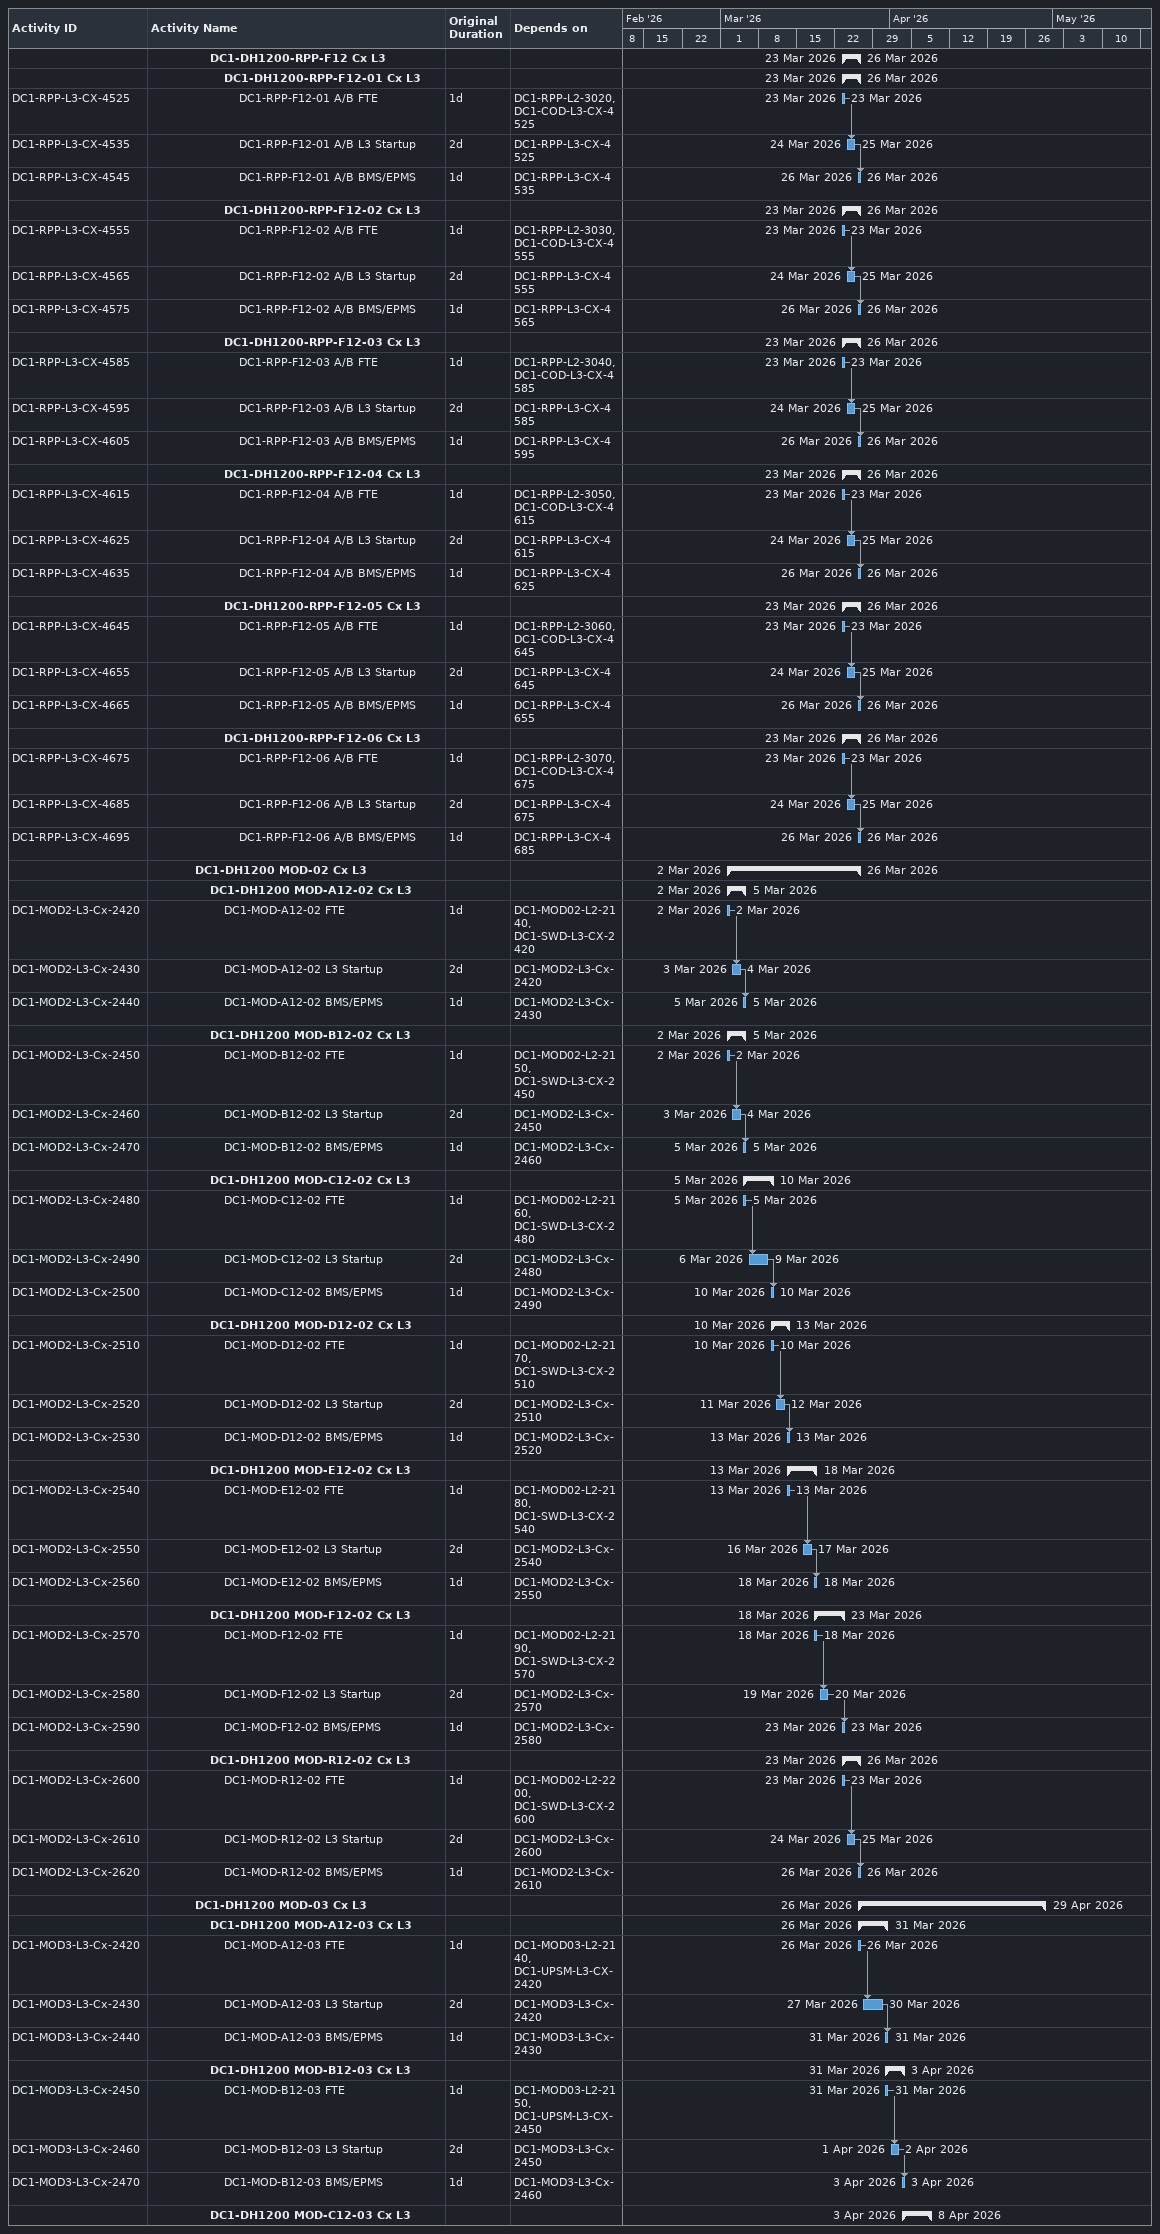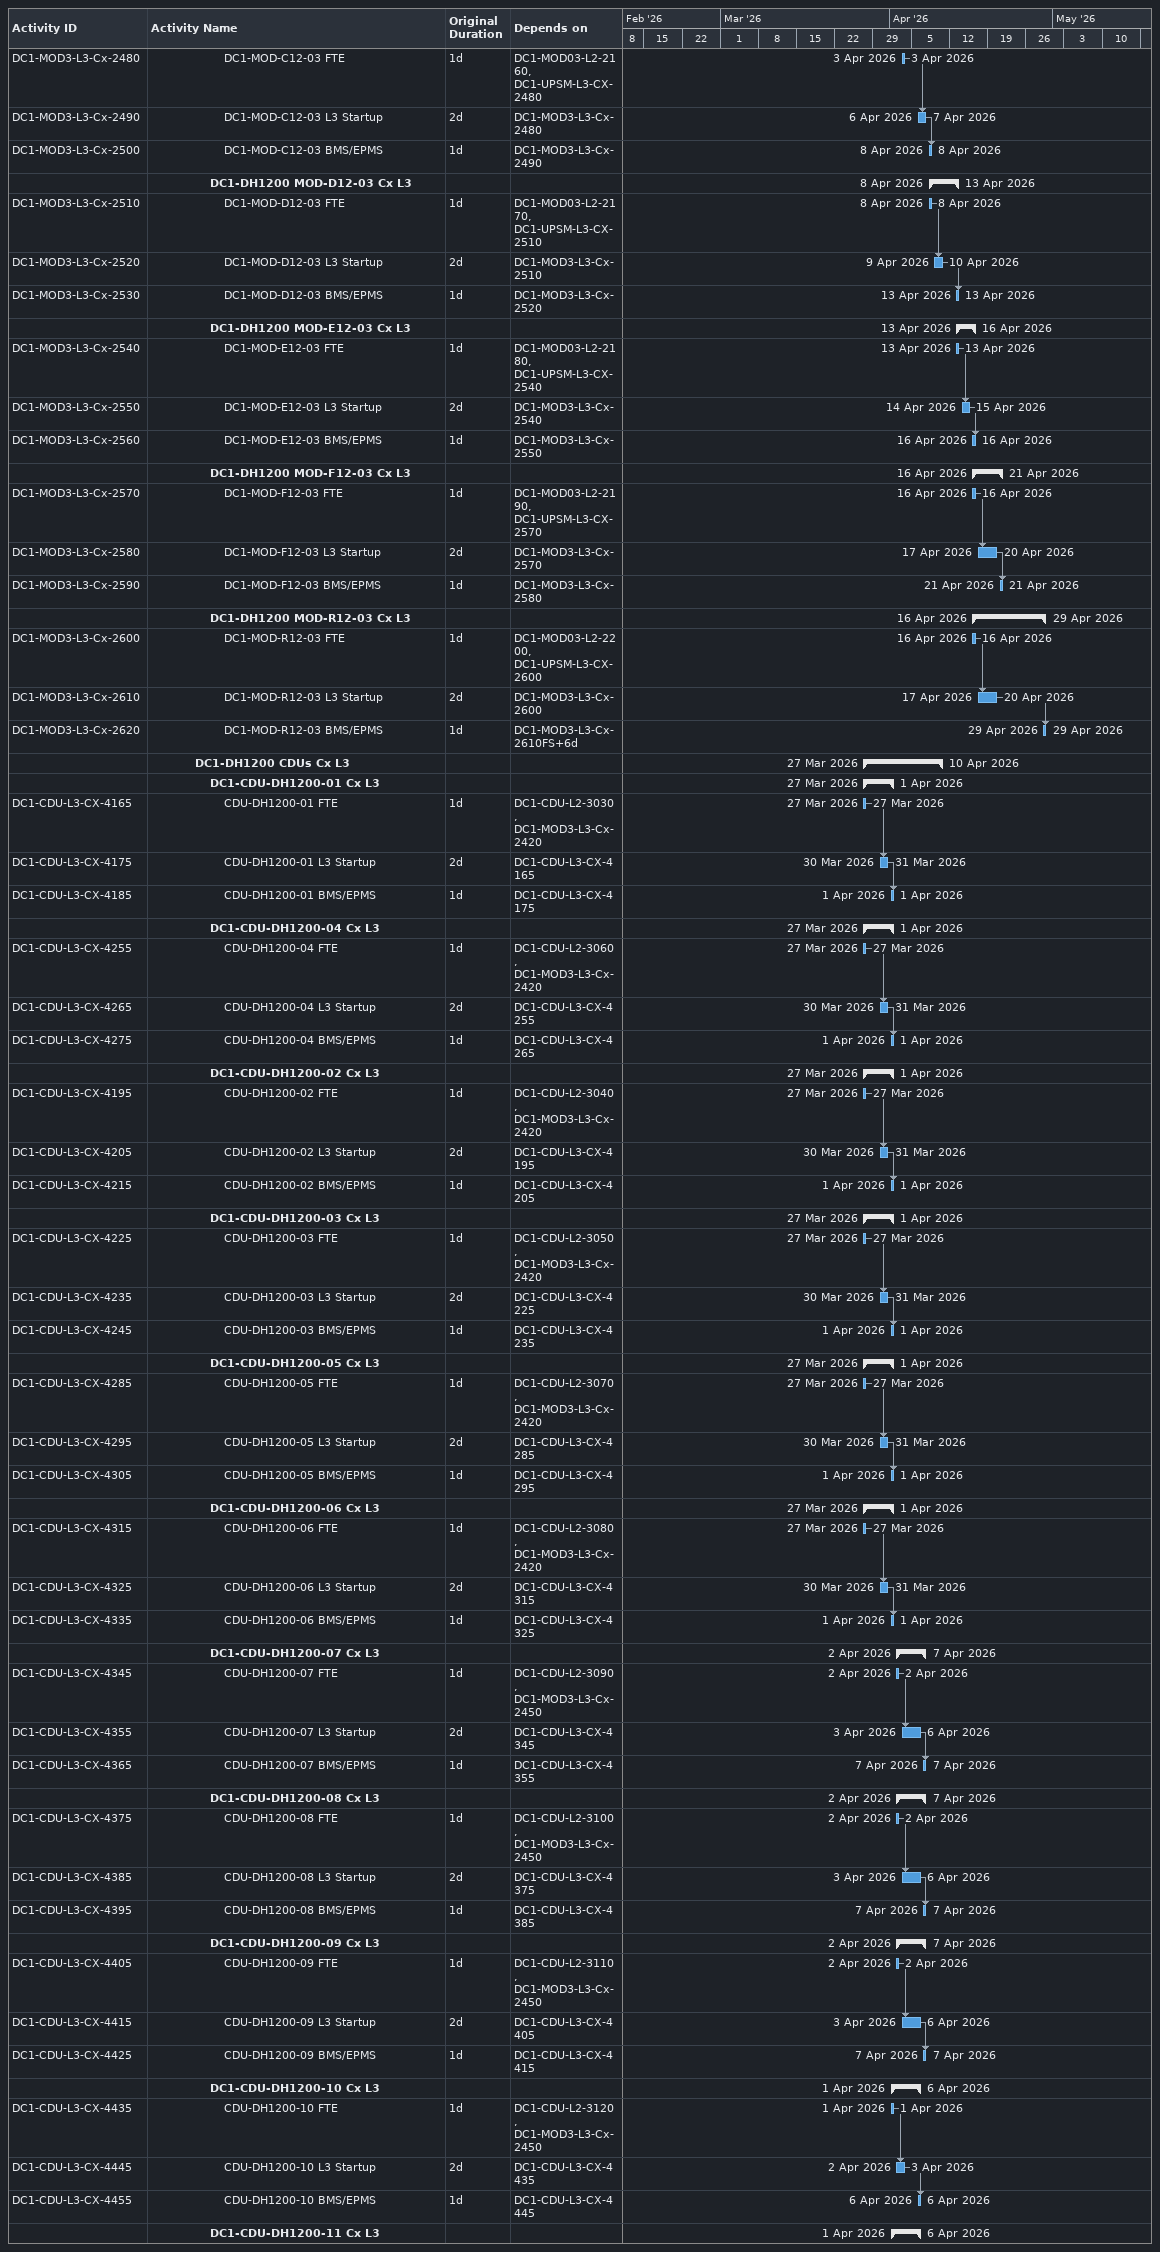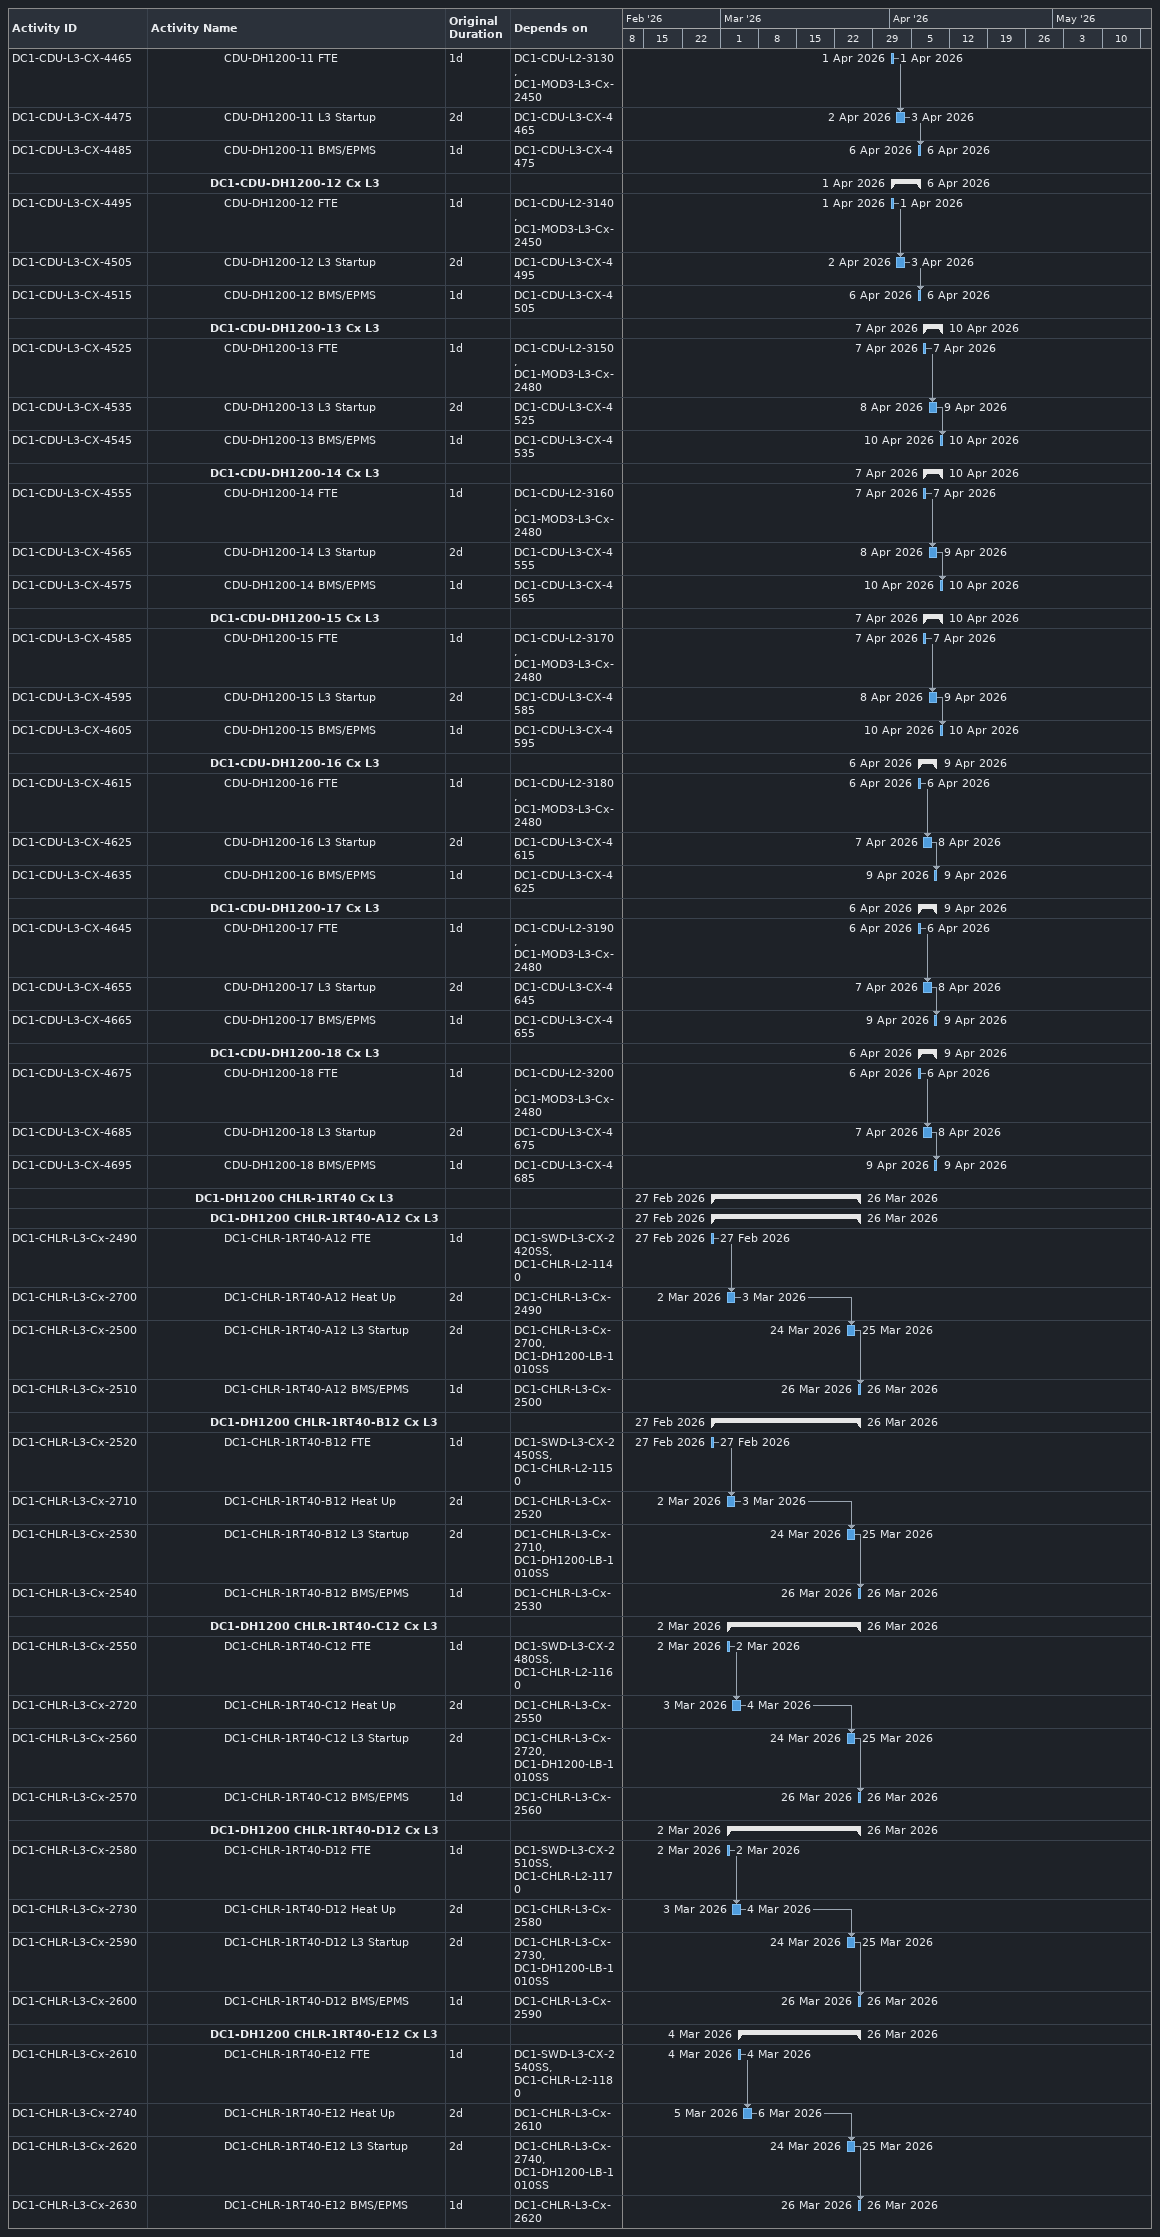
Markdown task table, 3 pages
| ID | Level | Task | Original duration | Start | Finish | Predecessors |
|---|---|---|---|---|---|---|
|  | 5 | **DC1-DH1200-RPP-F12 Cx L3** |  | 2026-03-23 | 2026-03-26 |  |
|  | 6 | **DC1-DH1200-RPP-F12-01 Cx L3** |  | 2026-03-23 | 2026-03-26 |  |
| DC1-RPP-L3-CX-4525 | 7 | DC1-RPP-F12-01 A/B FTE | 1d | 2026-03-23 | 2026-03-23 | DC1-RPP-L2-3020, DC1-COD-L3-CX-4525 |
| DC1-RPP-L3-CX-4535 | 7 | DC1-RPP-F12-01 A/B L3 Startup | 2d | 2026-03-24 | 2026-03-25 | DC1-RPP-L3-CX-4525 |
| DC1-RPP-L3-CX-4545 | 7 | DC1-RPP-F12-01 A/B BMS/EPMS | 1d | 2026-03-26 | 2026-03-26 | DC1-RPP-L3-CX-4535 |
|  | 6 | **DC1-DH1200-RPP-F12-02 Cx L3** |  | 2026-03-23 | 2026-03-26 |  |
| DC1-RPP-L3-CX-4555 | 7 | DC1-RPP-F12-02 A/B FTE | 1d | 2026-03-23 | 2026-03-23 | DC1-RPP-L2-3030, DC1-COD-L3-CX-4555 |
| DC1-RPP-L3-CX-4565 | 7 | DC1-RPP-F12-02 A/B L3 Startup | 2d | 2026-03-24 | 2026-03-25 | DC1-RPP-L3-CX-4555 |
| DC1-RPP-L3-CX-4575 | 7 | DC1-RPP-F12-02 A/B BMS/EPMS | 1d | 2026-03-26 | 2026-03-26 | DC1-RPP-L3-CX-4565 |
|  | 6 | **DC1-DH1200-RPP-F12-03 Cx L3** |  | 2026-03-23 | 2026-03-26 |  |
| DC1-RPP-L3-CX-4585 | 7 | DC1-RPP-F12-03 A/B FTE | 1d | 2026-03-23 | 2026-03-23 | DC1-RPP-L2-3040, DC1-COD-L3-CX-4585 |
| DC1-RPP-L3-CX-4595 | 7 | DC1-RPP-F12-03 A/B L3 Startup | 2d | 2026-03-24 | 2026-03-25 | DC1-RPP-L3-CX-4585 |
| DC1-RPP-L3-CX-4605 | 7 | DC1-RPP-F12-03 A/B BMS/EPMS | 1d | 2026-03-26 | 2026-03-26 | DC1-RPP-L3-CX-4595 |
|  | 6 | **DC1-DH1200-RPP-F12-04 Cx L3** |  | 2026-03-23 | 2026-03-26 |  |
| DC1-RPP-L3-CX-4615 | 7 | DC1-RPP-F12-04 A/B FTE | 1d | 2026-03-23 | 2026-03-23 | DC1-RPP-L2-3050, DC1-COD-L3-CX-4615 |
| DC1-RPP-L3-CX-4625 | 7 | DC1-RPP-F12-04 A/B L3 Startup | 2d | 2026-03-24 | 2026-03-25 | DC1-RPP-L3-CX-4615 |
| DC1-RPP-L3-CX-4635 | 7 | DC1-RPP-F12-04 A/B BMS/EPMS | 1d | 2026-03-26 | 2026-03-26 | DC1-RPP-L3-CX-4625 |
|  | 6 | **DC1-DH1200-RPP-F12-05 Cx L3** |  | 2026-03-23 | 2026-03-26 |  |
| DC1-RPP-L3-CX-4645 | 7 | DC1-RPP-F12-05 A/B FTE | 1d | 2026-03-23 | 2026-03-23 | DC1-RPP-L2-3060, DC1-COD-L3-CX-4645 |
| DC1-RPP-L3-CX-4655 | 7 | DC1-RPP-F12-05 A/B L3 Startup | 2d | 2026-03-24 | 2026-03-25 | DC1-RPP-L3-CX-4645 |
| DC1-RPP-L3-CX-4665 | 7 | DC1-RPP-F12-05 A/B BMS/EPMS | 1d | 2026-03-26 | 2026-03-26 | DC1-RPP-L3-CX-4655 |
|  | 6 | **DC1-DH1200-RPP-F12-06 Cx L3** |  | 2026-03-23 | 2026-03-26 |  |
| DC1-RPP-L3-CX-4675 | 7 | DC1-RPP-F12-06 A/B FTE | 1d | 2026-03-23 | 2026-03-23 | DC1-RPP-L2-3070, DC1-COD-L3-CX-4675 |
| DC1-RPP-L3-CX-4685 | 7 | DC1-RPP-F12-06 A/B L3 Startup | 2d | 2026-03-24 | 2026-03-25 | DC1-RPP-L3-CX-4675 |
| DC1-RPP-L3-CX-4695 | 7 | DC1-RPP-F12-06 A/B BMS/EPMS | 1d | 2026-03-26 | 2026-03-26 | DC1-RPP-L3-CX-4685 |
|  | 4 | **DC1-DH1200 MOD-02 Cx L3** |  | 2026-03-02 | 2026-03-26 |  |
|  | 5 | **DC1-DH1200 MOD-A12-02 Cx L3** |  | 2026-03-02 | 2026-03-05 |  |
| DC1-MOD2-L3-Cx-2420 | 6 | DC1-MOD-A12-02 FTE | 1d | 2026-03-02 | 2026-03-02 | DC1-MOD02-L2-2140, DC1-SWD-L3-CX-2420 |
| DC1-MOD2-L3-Cx-2430 | 6 | DC1-MOD-A12-02 L3 Startup | 2d | 2026-03-03 | 2026-03-04 | DC1-MOD2-L3-Cx-2420 |
| DC1-MOD2-L3-Cx-2440 | 6 | DC1-MOD-A12-02 BMS/EPMS | 1d | 2026-03-05 | 2026-03-05 | DC1-MOD2-L3-Cx-2430 |
|  | 5 | **DC1-DH1200 MOD-B12-02 Cx L3** |  | 2026-03-02 | 2026-03-05 |  |
| DC1-MOD2-L3-Cx-2450 | 6 | DC1-MOD-B12-02 FTE | 1d | 2026-03-02 | 2026-03-02 | DC1-MOD02-L2-2150, DC1-SWD-L3-CX-2450 |
| DC1-MOD2-L3-Cx-2460 | 6 | DC1-MOD-B12-02 L3 Startup | 2d | 2026-03-03 | 2026-03-04 | DC1-MOD2-L3-Cx-2450 |
| DC1-MOD2-L3-Cx-2470 | 6 | DC1-MOD-B12-02 BMS/EPMS | 1d | 2026-03-05 | 2026-03-05 | DC1-MOD2-L3-Cx-2460 |
|  | 5 | **DC1-DH1200 MOD-C12-02 Cx L3** |  | 2026-03-05 | 2026-03-10 |  |
| DC1-MOD2-L3-Cx-2480 | 6 | DC1-MOD-C12-02 FTE | 1d | 2026-03-05 | 2026-03-05 | DC1-MOD02-L2-2160, DC1-SWD-L3-CX-2480 |
| DC1-MOD2-L3-Cx-2490 | 6 | DC1-MOD-C12-02 L3 Startup | 2d | 2026-03-06 | 2026-03-09 | DC1-MOD2-L3-Cx-2480 |
| DC1-MOD2-L3-Cx-2500 | 6 | DC1-MOD-C12-02 BMS/EPMS | 1d | 2026-03-10 | 2026-03-10 | DC1-MOD2-L3-Cx-2490 |
|  | 5 | **DC1-DH1200 MOD-D12-02 Cx L3** |  | 2026-03-10 | 2026-03-13 |  |
| DC1-MOD2-L3-Cx-2510 | 6 | DC1-MOD-D12-02 FTE | 1d | 2026-03-10 | 2026-03-10 | DC1-MOD02-L2-2170, DC1-SWD-L3-CX-2510 |
| DC1-MOD2-L3-Cx-2520 | 6 | DC1-MOD-D12-02 L3 Startup | 2d | 2026-03-11 | 2026-03-12 | DC1-MOD2-L3-Cx-2510 |
| DC1-MOD2-L3-Cx-2530 | 6 | DC1-MOD-D12-02 BMS/EPMS | 1d | 2026-03-13 | 2026-03-13 | DC1-MOD2-L3-Cx-2520 |
|  | 5 | **DC1-DH1200 MOD-E12-02 Cx L3** |  | 2026-03-13 | 2026-03-18 |  |
| DC1-MOD2-L3-Cx-2540 | 6 | DC1-MOD-E12-02 FTE | 1d | 2026-03-13 | 2026-03-13 | DC1-MOD02-L2-2180, DC1-SWD-L3-CX-2540 |
| DC1-MOD2-L3-Cx-2550 | 6 | DC1-MOD-E12-02 L3 Startup | 2d | 2026-03-16 | 2026-03-17 | DC1-MOD2-L3-Cx-2540 |
| DC1-MOD2-L3-Cx-2560 | 6 | DC1-MOD-E12-02 BMS/EPMS | 1d | 2026-03-18 | 2026-03-18 | DC1-MOD2-L3-Cx-2550 |
|  | 5 | **DC1-DH1200 MOD-F12-02 Cx L3** |  | 2026-03-18 | 2026-03-23 |  |
| DC1-MOD2-L3-Cx-2570 | 6 | DC1-MOD-F12-02 FTE | 1d | 2026-03-18 | 2026-03-18 | DC1-MOD02-L2-2190, DC1-SWD-L3-CX-2570 |
| DC1-MOD2-L3-Cx-2580 | 6 | DC1-MOD-F12-02 L3 Startup | 2d | 2026-03-19 | 2026-03-20 | DC1-MOD2-L3-Cx-2570 |
| DC1-MOD2-L3-Cx-2590 | 6 | DC1-MOD-F12-02 BMS/EPMS | 1d | 2026-03-23 | 2026-03-23 | DC1-MOD2-L3-Cx-2580 |
|  | 5 | **DC1-DH1200 MOD-R12-02 Cx L3** |  | 2026-03-23 | 2026-03-26 |  |
| DC1-MOD2-L3-Cx-2600 | 6 | DC1-MOD-R12-02 FTE | 1d | 2026-03-23 | 2026-03-23 | DC1-MOD02-L2-2200, DC1-SWD-L3-CX-2600 |
| DC1-MOD2-L3-Cx-2610 | 6 | DC1-MOD-R12-02 L3 Startup | 2d | 2026-03-24 | 2026-03-25 | DC1-MOD2-L3-Cx-2600 |
| DC1-MOD2-L3-Cx-2620 | 6 | DC1-MOD-R12-02 BMS/EPMS | 1d | 2026-03-26 | 2026-03-26 | DC1-MOD2-L3-Cx-2610 |
|  | 4 | **DC1-DH1200 MOD-03 Cx L3** |  | 2026-03-26 | 2026-04-29 |  |
|  | 5 | **DC1-DH1200 MOD-A12-03 Cx L3** |  | 2026-03-26 | 2026-03-31 |  |
| DC1-MOD3-L3-Cx-2420 | 6 | DC1-MOD-A12-03 FTE | 1d | 2026-03-26 | 2026-03-26 | DC1-MOD03-L2-2140, DC1-UPSM-L3-CX-2420 |
| DC1-MOD3-L3-Cx-2430 | 6 | DC1-MOD-A12-03 L3 Startup | 2d | 2026-03-27 | 2026-03-30 | DC1-MOD3-L3-Cx-2420 |
| DC1-MOD3-L3-Cx-2440 | 6 | DC1-MOD-A12-03 BMS/EPMS | 1d | 2026-03-31 | 2026-03-31 | DC1-MOD3-L3-Cx-2430 |
|  | 5 | **DC1-DH1200 MOD-B12-03 Cx L3** |  | 2026-03-31 | 2026-04-03 |  |
| DC1-MOD3-L3-Cx-2450 | 6 | DC1-MOD-B12-03 FTE | 1d | 2026-03-31 | 2026-03-31 | DC1-MOD03-L2-2150, DC1-UPSM-L3-CX-2450 |
| DC1-MOD3-L3-Cx-2460 | 6 | DC1-MOD-B12-03 L3 Startup | 2d | 2026-04-01 | 2026-04-02 | DC1-MOD3-L3-Cx-2450 |
| DC1-MOD3-L3-Cx-2470 | 6 | DC1-MOD-B12-03 BMS/EPMS | 1d | 2026-04-03 | 2026-04-03 | DC1-MOD3-L3-Cx-2460 |
|  | 5 | **DC1-DH1200 MOD-C12-03 Cx L3** |  | 2026-04-03 | 2026-04-08 |  |
| DC1-MOD3-L3-Cx-2480 | 6 | DC1-MOD-C12-03 FTE | 1d | 2026-04-03 | 2026-04-03 | DC1-MOD03-L2-2160, DC1-UPSM-L3-CX-2480 |
| DC1-MOD3-L3-Cx-2490 | 6 | DC1-MOD-C12-03 L3 Startup | 2d | 2026-04-06 | 2026-04-07 | DC1-MOD3-L3-Cx-2480 |
| DC1-MOD3-L3-Cx-2500 | 6 | DC1-MOD-C12-03 BMS/EPMS | 1d | 2026-04-08 | 2026-04-08 | DC1-MOD3-L3-Cx-2490 |
|  | 5 | **DC1-DH1200 MOD-D12-03 Cx L3** |  | 2026-04-08 | 2026-04-13 |  |
| DC1-MOD3-L3-Cx-2510 | 6 | DC1-MOD-D12-03 FTE | 1d | 2026-04-08 | 2026-04-08 | DC1-MOD03-L2-2170, DC1-UPSM-L3-CX-2510 |
| DC1-MOD3-L3-Cx-2520 | 6 | DC1-MOD-D12-03 L3 Startup | 2d | 2026-04-09 | 2026-04-10 | DC1-MOD3-L3-Cx-2510 |
| DC1-MOD3-L3-Cx-2530 | 6 | DC1-MOD-D12-03 BMS/EPMS | 1d | 2026-04-13 | 2026-04-13 | DC1-MOD3-L3-Cx-2520 |
|  | 5 | **DC1-DH1200 MOD-E12-03 Cx L3** |  | 2026-04-13 | 2026-04-16 |  |
| DC1-MOD3-L3-Cx-2540 | 6 | DC1-MOD-E12-03 FTE | 1d | 2026-04-13 | 2026-04-13 | DC1-MOD03-L2-2180, DC1-UPSM-L3-CX-2540 |
| DC1-MOD3-L3-Cx-2550 | 6 | DC1-MOD-E12-03 L3 Startup | 2d | 2026-04-14 | 2026-04-15 | DC1-MOD3-L3-Cx-2540 |
| DC1-MOD3-L3-Cx-2560 | 6 | DC1-MOD-E12-03 BMS/EPMS | 1d | 2026-04-16 | 2026-04-16 | DC1-MOD3-L3-Cx-2550 |
|  | 5 | **DC1-DH1200 MOD-F12-03 Cx L3** |  | 2026-04-16 | 2026-04-21 |  |
| DC1-MOD3-L3-Cx-2570 | 6 | DC1-MOD-F12-03 FTE | 1d | 2026-04-16 | 2026-04-16 | DC1-MOD03-L2-2190, DC1-UPSM-L3-CX-2570 |
| DC1-MOD3-L3-Cx-2580 | 6 | DC1-MOD-F12-03 L3 Startup | 2d | 2026-04-17 | 2026-04-20 | DC1-MOD3-L3-Cx-2570 |
| DC1-MOD3-L3-Cx-2590 | 6 | DC1-MOD-F12-03 BMS/EPMS | 1d | 2026-04-21 | 2026-04-21 | DC1-MOD3-L3-Cx-2580 |
|  | 5 | **DC1-DH1200 MOD-R12-03 Cx L3** |  | 2026-04-16 | 2026-04-29 |  |
| DC1-MOD3-L3-Cx-2600 | 6 | DC1-MOD-R12-03 FTE | 1d | 2026-04-16 | 2026-04-16 | DC1-MOD03-L2-2200, DC1-UPSM-L3-CX-2600 |
| DC1-MOD3-L3-Cx-2610 | 6 | DC1-MOD-R12-03 L3 Startup | 2d | 2026-04-17 | 2026-04-20 | DC1-MOD3-L3-Cx-2600 |
| DC1-MOD3-L3-Cx-2620 | 6 | DC1-MOD-R12-03 BMS/EPMS | 1d | 2026-04-29 | 2026-04-29 | DC1-MOD3-L3-Cx-2610FS+6d |
|  | 4 | **DC1-DH1200 CDUs Cx L3** |  | 2026-03-27 | 2026-04-10 |  |
|  | 5 | **DC1-CDU-DH1200-01 Cx L3** |  | 2026-03-27 | 2026-04-01 |  |
| DC1-CDU-L3-CX-4165 | 6 | CDU-DH1200-01 FTE | 1d | 2026-03-27 | 2026-03-27 | DC1-CDU-L2-3030, DC1-MOD3-L3-Cx-2420 |
| DC1-CDU-L3-CX-4175 | 6 | CDU-DH1200-01 L3 Startup | 2d | 2026-03-30 | 2026-03-31 | DC1-CDU-L3-CX-4165 |
| DC1-CDU-L3-CX-4185 | 6 | CDU-DH1200-01 BMS/EPMS | 1d | 2026-04-01 | 2026-04-01 | DC1-CDU-L3-CX-4175 |
|  | 5 | **DC1-CDU-DH1200-04 Cx L3** |  | 2026-03-27 | 2026-04-01 |  |
| DC1-CDU-L3-CX-4255 | 6 | CDU-DH1200-04 FTE | 1d | 2026-03-27 | 2026-03-27 | DC1-CDU-L2-3060, DC1-MOD3-L3-Cx-2420 |
| DC1-CDU-L3-CX-4265 | 6 | CDU-DH1200-04 L3 Startup | 2d | 2026-03-30 | 2026-03-31 | DC1-CDU-L3-CX-4255 |
| DC1-CDU-L3-CX-4275 | 6 | CDU-DH1200-04 BMS/EPMS | 1d | 2026-04-01 | 2026-04-01 | DC1-CDU-L3-CX-4265 |
|  | 5 | **DC1-CDU-DH1200-02 Cx L3** |  | 2026-03-27 | 2026-04-01 |  |
| DC1-CDU-L3-CX-4195 | 6 | CDU-DH1200-02 FTE | 1d | 2026-03-27 | 2026-03-27 | DC1-CDU-L2-3040, DC1-MOD3-L3-Cx-2420 |
| DC1-CDU-L3-CX-4205 | 6 | CDU-DH1200-02 L3 Startup | 2d | 2026-03-30 | 2026-03-31 | DC1-CDU-L3-CX-4195 |
| DC1-CDU-L3-CX-4215 | 6 | CDU-DH1200-02 BMS/EPMS | 1d | 2026-04-01 | 2026-04-01 | DC1-CDU-L3-CX-4205 |
|  | 5 | **DC1-CDU-DH1200-03 Cx L3** |  | 2026-03-27 | 2026-04-01 |  |
| DC1-CDU-L3-CX-4225 | 6 | CDU-DH1200-03 FTE | 1d | 2026-03-27 | 2026-03-27 | DC1-CDU-L2-3050, DC1-MOD3-L3-Cx-2420 |
| DC1-CDU-L3-CX-4235 | 6 | CDU-DH1200-03 L3 Startup | 2d | 2026-03-30 | 2026-03-31 | DC1-CDU-L3-CX-4225 |
| DC1-CDU-L3-CX-4245 | 6 | CDU-DH1200-03 BMS/EPMS | 1d | 2026-04-01 | 2026-04-01 | DC1-CDU-L3-CX-4235 |
|  | 5 | **DC1-CDU-DH1200-05 Cx L3** |  | 2026-03-27 | 2026-04-01 |  |
| DC1-CDU-L3-CX-4285 | 6 | CDU-DH1200-05 FTE | 1d | 2026-03-27 | 2026-03-27 | DC1-CDU-L2-3070, DC1-MOD3-L3-Cx-2420 |
| DC1-CDU-L3-CX-4295 | 6 | CDU-DH1200-05 L3 Startup | 2d | 2026-03-30 | 2026-03-31 | DC1-CDU-L3-CX-4285 |
| DC1-CDU-L3-CX-4305 | 6 | CDU-DH1200-05 BMS/EPMS | 1d | 2026-04-01 | 2026-04-01 | DC1-CDU-L3-CX-4295 |
|  | 5 | **DC1-CDU-DH1200-06 Cx L3** |  | 2026-03-27 | 2026-04-01 |  |
| DC1-CDU-L3-CX-4315 | 6 | CDU-DH1200-06 FTE | 1d | 2026-03-27 | 2026-03-27 | DC1-CDU-L2-3080, DC1-MOD3-L3-Cx-2420 |
| DC1-CDU-L3-CX-4325 | 6 | CDU-DH1200-06 L3 Startup | 2d | 2026-03-30 | 2026-03-31 | DC1-CDU-L3-CX-4315 |
| DC1-CDU-L3-CX-4335 | 6 | CDU-DH1200-06 BMS/EPMS | 1d | 2026-04-01 | 2026-04-01 | DC1-CDU-L3-CX-4325 |
|  | 5 | **DC1-CDU-DH1200-07 Cx L3** |  | 2026-04-02 | 2026-04-07 |  |
| DC1-CDU-L3-CX-4345 | 6 | CDU-DH1200-07 FTE | 1d | 2026-04-02 | 2026-04-02 | DC1-CDU-L2-3090, DC1-MOD3-L3-Cx-2450 |
| DC1-CDU-L3-CX-4355 | 6 | CDU-DH1200-07 L3 Startup | 2d | 2026-04-03 | 2026-04-06 | DC1-CDU-L3-CX-4345 |
| DC1-CDU-L3-CX-4365 | 6 | CDU-DH1200-07 BMS/EPMS | 1d | 2026-04-07 | 2026-04-07 | DC1-CDU-L3-CX-4355 |
|  | 5 | **DC1-CDU-DH1200-08 Cx L3** |  | 2026-04-02 | 2026-04-07 |  |
| DC1-CDU-L3-CX-4375 | 6 | CDU-DH1200-08 FTE | 1d | 2026-04-02 | 2026-04-02 | DC1-CDU-L2-3100, DC1-MOD3-L3-Cx-2450 |
| DC1-CDU-L3-CX-4385 | 6 | CDU-DH1200-08 L3 Startup | 2d | 2026-04-03 | 2026-04-06 | DC1-CDU-L3-CX-4375 |
| DC1-CDU-L3-CX-4395 | 6 | CDU-DH1200-08 BMS/EPMS | 1d | 2026-04-07 | 2026-04-07 | DC1-CDU-L3-CX-4385 |
|  | 5 | **DC1-CDU-DH1200-09 Cx L3** |  | 2026-04-02 | 2026-04-07 |  |
| DC1-CDU-L3-CX-4405 | 6 | CDU-DH1200-09 FTE | 1d | 2026-04-02 | 2026-04-02 | DC1-CDU-L2-3110, DC1-MOD3-L3-Cx-2450 |
| DC1-CDU-L3-CX-4415 | 6 | CDU-DH1200-09 L3 Startup | 2d | 2026-04-03 | 2026-04-06 | DC1-CDU-L3-CX-4405 |
| DC1-CDU-L3-CX-4425 | 6 | CDU-DH1200-09 BMS/EPMS | 1d | 2026-04-07 | 2026-04-07 | DC1-CDU-L3-CX-4415 |
|  | 5 | **DC1-CDU-DH1200-10 Cx L3** |  | 2026-04-01 | 2026-04-06 |  |
| DC1-CDU-L3-CX-4435 | 6 | CDU-DH1200-10 FTE | 1d | 2026-04-01 | 2026-04-01 | DC1-CDU-L2-3120, DC1-MOD3-L3-Cx-2450 |
| DC1-CDU-L3-CX-4445 | 6 | CDU-DH1200-10 L3 Startup | 2d | 2026-04-02 | 2026-04-03 | DC1-CDU-L3-CX-4435 |
| DC1-CDU-L3-CX-4455 | 6 | CDU-DH1200-10 BMS/EPMS | 1d | 2026-04-06 | 2026-04-06 | DC1-CDU-L3-CX-4445 |
|  | 5 | **DC1-CDU-DH1200-11 Cx L3** |  | 2026-04-01 | 2026-04-06 |  |
| DC1-CDU-L3-CX-4465 | 6 | CDU-DH1200-11 FTE | 1d | 2026-04-01 | 2026-04-01 | DC1-CDU-L2-3130, DC1-MOD3-L3-Cx-2450 |
| DC1-CDU-L3-CX-4475 | 6 | CDU-DH1200-11 L3 Startup | 2d | 2026-04-02 | 2026-04-03 | DC1-CDU-L3-CX-4465 |
| DC1-CDU-L3-CX-4485 | 6 | CDU-DH1200-11 BMS/EPMS | 1d | 2026-04-06 | 2026-04-06 | DC1-CDU-L3-CX-4475 |
|  | 5 | **DC1-CDU-DH1200-12 Cx L3** |  | 2026-04-01 | 2026-04-06 |  |
| DC1-CDU-L3-CX-4495 | 6 | CDU-DH1200-12 FTE | 1d | 2026-04-01 | 2026-04-01 | DC1-CDU-L2-3140, DC1-MOD3-L3-Cx-2450 |
| DC1-CDU-L3-CX-4505 | 6 | CDU-DH1200-12 L3 Startup | 2d | 2026-04-02 | 2026-04-03 | DC1-CDU-L3-CX-4495 |
| DC1-CDU-L3-CX-4515 | 6 | CDU-DH1200-12 BMS/EPMS | 1d | 2026-04-06 | 2026-04-06 | DC1-CDU-L3-CX-4505 |
|  | 5 | **DC1-CDU-DH1200-13 Cx L3** |  | 2026-04-07 | 2026-04-10 |  |
| DC1-CDU-L3-CX-4525 | 6 | CDU-DH1200-13 FTE | 1d | 2026-04-07 | 2026-04-07 | DC1-CDU-L2-3150, DC1-MOD3-L3-Cx-2480 |
| DC1-CDU-L3-CX-4535 | 6 | CDU-DH1200-13 L3 Startup | 2d | 2026-04-08 | 2026-04-09 | DC1-CDU-L3-CX-4525 |
| DC1-CDU-L3-CX-4545 | 6 | CDU-DH1200-13 BMS/EPMS | 1d | 2026-04-10 | 2026-04-10 | DC1-CDU-L3-CX-4535 |
|  | 5 | **DC1-CDU-DH1200-14 Cx L3** |  | 2026-04-07 | 2026-04-10 |  |
| DC1-CDU-L3-CX-4555 | 6 | CDU-DH1200-14 FTE | 1d | 2026-04-07 | 2026-04-07 | DC1-CDU-L2-3160, DC1-MOD3-L3-Cx-2480 |
| DC1-CDU-L3-CX-4565 | 6 | CDU-DH1200-14 L3 Startup | 2d | 2026-04-08 | 2026-04-09 | DC1-CDU-L3-CX-4555 |
| DC1-CDU-L3-CX-4575 | 6 | CDU-DH1200-14 BMS/EPMS | 1d | 2026-04-10 | 2026-04-10 | DC1-CDU-L3-CX-4565 |
|  | 5 | **DC1-CDU-DH1200-15 Cx L3** |  | 2026-04-07 | 2026-04-10 |  |
| DC1-CDU-L3-CX-4585 | 6 | CDU-DH1200-15 FTE | 1d | 2026-04-07 | 2026-04-07 | DC1-CDU-L2-3170, DC1-MOD3-L3-Cx-2480 |
| DC1-CDU-L3-CX-4595 | 6 | CDU-DH1200-15 L3 Startup | 2d | 2026-04-08 | 2026-04-09 | DC1-CDU-L3-CX-4585 |
| DC1-CDU-L3-CX-4605 | 6 | CDU-DH1200-15 BMS/EPMS | 1d | 2026-04-10 | 2026-04-10 | DC1-CDU-L3-CX-4595 |
|  | 5 | **DC1-CDU-DH1200-16 Cx L3** |  | 2026-04-06 | 2026-04-09 |  |
| DC1-CDU-L3-CX-4615 | 6 | CDU-DH1200-16 FTE | 1d | 2026-04-06 | 2026-04-06 | DC1-CDU-L2-3180, DC1-MOD3-L3-Cx-2480 |
| DC1-CDU-L3-CX-4625 | 6 | CDU-DH1200-16 L3 Startup | 2d | 2026-04-07 | 2026-04-08 | DC1-CDU-L3-CX-4615 |
| DC1-CDU-L3-CX-4635 | 6 | CDU-DH1200-16 BMS/EPMS | 1d | 2026-04-09 | 2026-04-09 | DC1-CDU-L3-CX-4625 |
|  | 5 | **DC1-CDU-DH1200-17 Cx L3** |  | 2026-04-06 | 2026-04-09 |  |
| DC1-CDU-L3-CX-4645 | 6 | CDU-DH1200-17 FTE | 1d | 2026-04-06 | 2026-04-06 | DC1-CDU-L2-3190, DC1-MOD3-L3-Cx-2480 |
| DC1-CDU-L3-CX-4655 | 6 | CDU-DH1200-17 L3 Startup | 2d | 2026-04-07 | 2026-04-08 | DC1-CDU-L3-CX-4645 |
| DC1-CDU-L3-CX-4665 | 6 | CDU-DH1200-17 BMS/EPMS | 1d | 2026-04-09 | 2026-04-09 | DC1-CDU-L3-CX-4655 |
|  | 5 | **DC1-CDU-DH1200-18 Cx L3** |  | 2026-04-06 | 2026-04-09 |  |
| DC1-CDU-L3-CX-4675 | 6 | CDU-DH1200-18 FTE | 1d | 2026-04-06 | 2026-04-06 | DC1-CDU-L2-3200, DC1-MOD3-L3-Cx-2480 |
| DC1-CDU-L3-CX-4685 | 6 | CDU-DH1200-18 L3 Startup | 2d | 2026-04-07 | 2026-04-08 | DC1-CDU-L3-CX-4675 |
| DC1-CDU-L3-CX-4695 | 6 | CDU-DH1200-18 BMS/EPMS | 1d | 2026-04-09 | 2026-04-09 | DC1-CDU-L3-CX-4685 |
|  | 4 | **DC1-DH1200 CHLR-1RT40 Cx L3** |  | 2026-02-27 | 2026-03-26 |  |
|  | 5 | **DC1-DH1200 CHLR-1RT40-A12 Cx L3** |  | 2026-02-27 | 2026-03-26 |  |
| DC1-CHLR-L3-Cx-2490 | 6 | DC1-CHLR-1RT40-A12 FTE | 1d | 2026-02-27 | 2026-02-27 | DC1-SWD-L3-CX-2420SS, DC1-CHLR-L2-1140 |
| DC1-CHLR-L3-Cx-2700 | 6 | DC1-CHLR-1RT40-A12 Heat Up | 2d | 2026-03-02 | 2026-03-03 | DC1-CHLR-L3-Cx-2490 |
| DC1-CHLR-L3-Cx-2500 | 6 | DC1-CHLR-1RT40-A12 L3 Startup | 2d | 2026-03-24 | 2026-03-25 | DC1-CHLR-L3-Cx-2700, DC1-DH1200-LB-1010SS |
| DC1-CHLR-L3-Cx-2510 | 6 | DC1-CHLR-1RT40-A12 BMS/EPMS | 1d | 2026-03-26 | 2026-03-26 | DC1-CHLR-L3-Cx-2500 |
|  | 5 | **DC1-DH1200 CHLR-1RT40-B12 Cx L3** |  | 2026-02-27 | 2026-03-26 |  |
| DC1-CHLR-L3-Cx-2520 | 6 | DC1-CHLR-1RT40-B12 FTE | 1d | 2026-02-27 | 2026-02-27 | DC1-SWD-L3-CX-2450SS, DC1-CHLR-L2-1150 |
| DC1-CHLR-L3-Cx-2710 | 6 | DC1-CHLR-1RT40-B12 Heat Up | 2d | 2026-03-02 | 2026-03-03 | DC1-CHLR-L3-Cx-2520 |
| DC1-CHLR-L3-Cx-2530 | 6 | DC1-CHLR-1RT40-B12 L3 Startup | 2d | 2026-03-24 | 2026-03-25 | DC1-CHLR-L3-Cx-2710, DC1-DH1200-LB-1010SS |
| DC1-CHLR-L3-Cx-2540 | 6 | DC1-CHLR-1RT40-B12 BMS/EPMS | 1d | 2026-03-26 | 2026-03-26 | DC1-CHLR-L3-Cx-2530 |
|  | 5 | **DC1-DH1200 CHLR-1RT40-C12 Cx L3** |  | 2026-03-02 | 2026-03-26 |  |
| DC1-CHLR-L3-Cx-2550 | 6 | DC1-CHLR-1RT40-C12 FTE | 1d | 2026-03-02 | 2026-03-02 | DC1-SWD-L3-CX-2480SS, DC1-CHLR-L2-1160 |
| DC1-CHLR-L3-Cx-2720 | 6 | DC1-CHLR-1RT40-C12 Heat Up | 2d | 2026-03-03 | 2026-03-04 | DC1-CHLR-L3-Cx-2550 |
| DC1-CHLR-L3-Cx-2560 | 6 | DC1-CHLR-1RT40-C12 L3 Startup | 2d | 2026-03-24 | 2026-03-25 | DC1-CHLR-L3-Cx-2720, DC1-DH1200-LB-1010SS |
| DC1-CHLR-L3-Cx-2570 | 6 | DC1-CHLR-1RT40-C12 BMS/EPMS | 1d | 2026-03-26 | 2026-03-26 | DC1-CHLR-L3-Cx-2560 |
|  | 5 | **DC1-DH1200 CHLR-1RT40-D12 Cx L3** |  | 2026-03-02 | 2026-03-26 |  |
| DC1-CHLR-L3-Cx-2580 | 6 | DC1-CHLR-1RT40-D12 FTE | 1d | 2026-03-02 | 2026-03-02 | DC1-SWD-L3-CX-2510SS, DC1-CHLR-L2-1170 |
| DC1-CHLR-L3-Cx-2730 | 6 | DC1-CHLR-1RT40-D12 Heat Up | 2d | 2026-03-03 | 2026-03-04 | DC1-CHLR-L3-Cx-2580 |
| DC1-CHLR-L3-Cx-2590 | 6 | DC1-CHLR-1RT40-D12 L3 Startup | 2d | 2026-03-24 | 2026-03-25 | DC1-CHLR-L3-Cx-2730, DC1-DH1200-LB-1010SS |
| DC1-CHLR-L3-Cx-2600 | 6 | DC1-CHLR-1RT40-D12 BMS/EPMS | 1d | 2026-03-26 | 2026-03-26 | DC1-CHLR-L3-Cx-2590 |
|  | 5 | **DC1-DH1200 CHLR-1RT40-E12 Cx L3** |  | 2026-03-04 | 2026-03-26 |  |
| DC1-CHLR-L3-Cx-2610 | 6 | DC1-CHLR-1RT40-E12 FTE | 1d | 2026-03-04 | 2026-03-04 | DC1-SWD-L3-CX-2540SS, DC1-CHLR-L2-1180 |
| DC1-CHLR-L3-Cx-2740 | 6 | DC1-CHLR-1RT40-E12 Heat Up | 2d | 2026-03-05 | 2026-03-06 | DC1-CHLR-L3-Cx-2610 |
| DC1-CHLR-L3-Cx-2620 | 6 | DC1-CHLR-1RT40-E12 L3 Startup | 2d | 2026-03-24 | 2026-03-25 | DC1-CHLR-L3-Cx-2740, DC1-DH1200-LB-1010SS |
| DC1-CHLR-L3-Cx-2630 | 6 | DC1-CHLR-1RT40-E12 BMS/EPMS | 1d | 2026-03-26 | 2026-03-26 | DC1-CHLR-L3-Cx-2620 |
